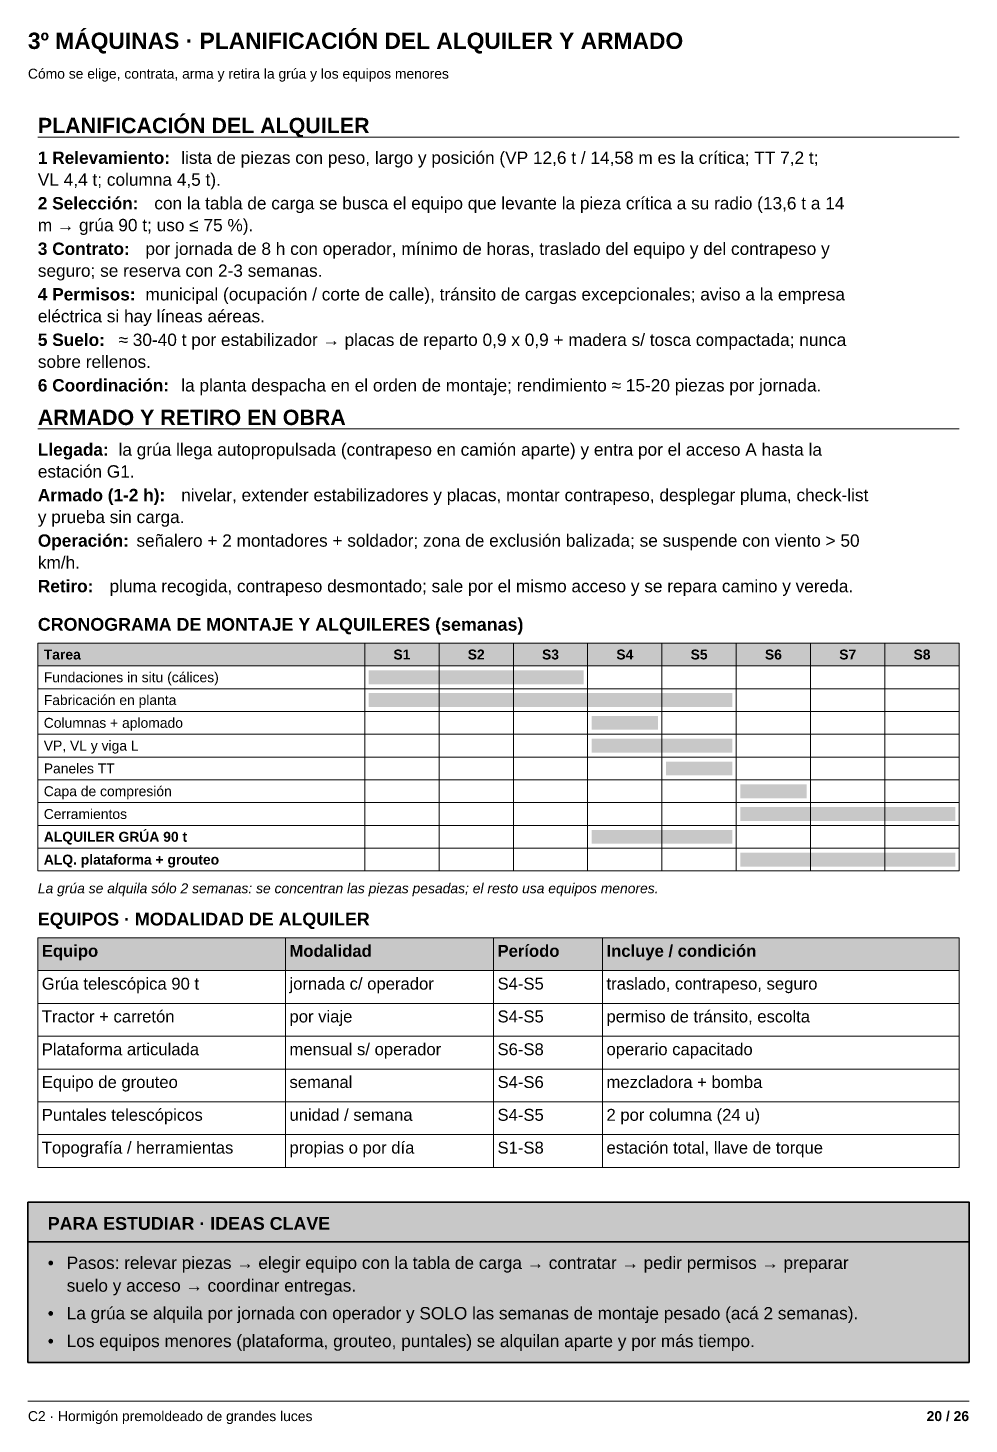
# Model space of a CAD drawing. Header units: millimetres. Extents: x 10 to 6200, y 4 to 286.
# Drawn here: x 4570 to 4760, y 4.4 to 286.2 of the extents above; entities that cross this region are included whole.
import ezdxf
from ezdxf.enums import TextEntityAlignment as Align

# ---------------------------------------------------------------- set-up
doc = ezdxf.new("R2010")
doc.units = ezdxf.units.MM
for name, color, linetype in [('ESTUDIO', 7, 'Continuous'), ('ESTUDIO-RELLENO', 9, 'Continuous'), ('LINEAS', 7, 'Continuous'), ('MARCO', 7, 'Continuous'), ('TABLAS', 7, 'Continuous'), ('TABLAS-RELLENO', 9, 'Continuous'), ('TEXTOS', 7, 'Continuous')]:
    doc.layers.add(name, color=color, linetype=linetype)
doc.styles.add('ARIAL', font='arial.ttf')
doc.styles.add('ARIAL-CURSIVA', font='ariali.ttf')
doc.styles.add('ARIAL-NEGRITA', font='arialbd.ttf')

msp = doc.modelspace()

# ---------------------------------------------------------------- hatches: boundary and pattern name
at = {"layer": 'ESTUDIO-RELLENO', "true_color": 0xfff8dc}
h = msp.add_hatch(color=7, dxfattribs=at)
h.dxf.hatch_style = 1
h.paths.add_polyline_path([(4570, 49.21), (4760, 49.21), (4760, 16.84), (4570, 16.84)])
at = {"layer": 'ESTUDIO-RELLENO', "true_color": 0xf3d77a}
h = msp.add_hatch(color=41, dxfattribs=at)
h.dxf.hatch_style = 1
h.paths.add_polyline_path([(4570, 49.21), (4760, 49.21), (4760, 41.21), (4570, 41.21)])
at = {"layer": 'TABLAS-RELLENO', "true_color": 0xe2e6ea}
h = msp.add_hatch(color=254, dxfattribs=at)
h.dxf.hatch_style = 1
h.paths.add_polyline_path([(4572, 162.05), (4638, 162.05), (4638, 157.45), (4572, 157.45)])
h = msp.add_hatch(color=254, dxfattribs=at)
h.dxf.hatch_style = 1
h.paths.add_polyline_path([(4638, 162.05), (4653, 162.05), (4653, 157.45), (4638, 157.45)])
h = msp.add_hatch(color=254, dxfattribs=at)
h.dxf.hatch_style = 1
h.paths.add_polyline_path([(4653, 162.05), (4668, 162.05), (4668, 157.45), (4653, 157.45)])
h = msp.add_hatch(color=254, dxfattribs=at)
h.dxf.hatch_style = 1
h.paths.add_polyline_path([(4668, 162.05), (4683, 162.05), (4683, 157.45), (4668, 157.45)])
h = msp.add_hatch(color=254, dxfattribs=at)
h.dxf.hatch_style = 1
h.paths.add_polyline_path([(4683, 162.05), (4698, 162.05), (4698, 157.45), (4683, 157.45)])
h = msp.add_hatch(color=254, dxfattribs=at)
h.dxf.hatch_style = 1
h.paths.add_polyline_path([(4698, 162.05), (4713, 162.05), (4713, 157.45), (4698, 157.45)])
h = msp.add_hatch(color=254, dxfattribs=at)
h.dxf.hatch_style = 1
h.paths.add_polyline_path([(4713, 162.05), (4728, 162.05), (4728, 157.45), (4713, 157.45)])
h = msp.add_hatch(color=254, dxfattribs=at)
h.dxf.hatch_style = 1
h.paths.add_polyline_path([(4728, 162.05), (4743, 162.05), (4743, 157.45), (4728, 157.45)])
h = msp.add_hatch(color=254, dxfattribs=at)
h.dxf.hatch_style = 1
h.paths.add_polyline_path([(4743, 162.05), (4758, 162.05), (4758, 157.45), (4743, 157.45)])
at = {"layer": 'TABLAS-RELLENO', "true_color": 0xb9a77c}
h = msp.add_hatch(color=43, dxfattribs=at)
h.dxf.hatch_style = 1
h.paths.add_polyline_path([(4638.8, 156.55), (4682.2, 156.55), (4682.2, 153.75), (4638.8, 153.75)])
at = {"layer": 'TABLAS-RELLENO', "true_color": 0x7d8a96}
h = msp.add_hatch(color=252, dxfattribs=at)
h.dxf.hatch_style = 1
h.paths.add_polyline_path([(4638.8, 151.95), (4712.2, 151.95), (4712.2, 149.15), (4638.8, 149.15)])
at = {"layer": 'TABLAS-RELLENO', "true_color": 0x5d6d7e}
h = msp.add_hatch(color=147, dxfattribs=at)
h.dxf.hatch_style = 1
h.paths.add_polyline_path([(4683.8, 147.35), (4697.2, 147.35), (4697.2, 144.55), (4683.8, 144.55)])
at = {"layer": 'TABLAS-RELLENO', "true_color": 0x7aa36b}
h = msp.add_hatch(color=75, dxfattribs=at)
h.dxf.hatch_style = 1
h.paths.add_polyline_path([(4683.8, 142.75), (4712.2, 142.75), (4712.2, 139.95), (4683.8, 139.95)])
at = {"layer": 'TABLAS-RELLENO', "true_color": 0xc9b98f}
h = msp.add_hatch(color=43, dxfattribs=at)
h.dxf.hatch_style = 1
h.paths.add_polyline_path([(4698.8, 138.15), (4712.2, 138.15), (4712.2, 135.35), (4698.8, 135.35)])
at = {"layer": 'TABLAS-RELLENO', "true_color": 0xa3a3a3}
h = msp.add_hatch(color=253, dxfattribs=at)
h.dxf.hatch_style = 1
h.paths.add_polyline_path([(4713.8, 133.55), (4727.2, 133.55), (4727.2, 130.75), (4713.8, 130.75)])
at = {"layer": 'TABLAS-RELLENO', "true_color": 0x5dade2}
h = msp.add_hatch(color=143, dxfattribs=at)
h.dxf.hatch_style = 1
h.paths.add_polyline_path([(4713.8, 128.95), (4757.2, 128.95), (4757.2, 126.15), (4713.8, 126.15)])
at = {"layer": 'TABLAS-RELLENO', "true_color": 0xc0392b}
h = msp.add_hatch(color=22, dxfattribs=at)
h.dxf.hatch_style = 1
h.paths.add_polyline_path([(4683.8, 124.35), (4712.2, 124.35), (4712.2, 121.55), (4683.8, 121.55)])
at = {"layer": 'TABLAS-RELLENO', "true_color": 0xe67e22}
h = msp.add_hatch(color=30, dxfattribs=at)
h.dxf.hatch_style = 1
h.paths.add_polyline_path([(4713.8, 119.75), (4757.2, 119.75), (4757.2, 116.95), (4713.8, 116.95)])
at = {"layer": 'TABLAS-RELLENO', "true_color": 0xe2e6ea}
h = msp.add_hatch(color=254, dxfattribs=at)
h.dxf.hatch_style = 1
h.paths.add_polyline_path([(4572, 102.55), (4622, 102.55), (4622, 95.93), (4572, 95.93)])
h = msp.add_hatch(color=254, dxfattribs=at)
h.dxf.hatch_style = 1
h.paths.add_polyline_path([(4622, 102.55), (4664, 102.55), (4664, 95.93), (4622, 95.93)])
h = msp.add_hatch(color=254, dxfattribs=at)
h.dxf.hatch_style = 1
h.paths.add_polyline_path([(4664, 102.55), (4686, 102.55), (4686, 95.93), (4664, 95.93)])
h = msp.add_hatch(color=254, dxfattribs=at)
h.dxf.hatch_style = 1
h.paths.add_polyline_path([(4686, 102.55), (4758, 102.55), (4758, 95.93), (4686, 95.93)])

# ---------------------------------------------------------------- linework, layer by layer
at = {"layer": 'ESTUDIO', "color": 42, "lineweight": 35, "true_color": 0xc9a227}
for points in [[(4570, 49.21), (4760, 49.21), (4760, 16.84), (4570, 16.84)], [(4570, 49.21), (4760, 49.21), (4760, 41.21), (4570, 41.21)]]:
    msp.add_lwpolyline(points, close=True, dxfattribs=at)
at = {"layer": 'LINEAS', "lineweight": 18}
for points in [[(4572, 264.2), (4758, 264.2)], [(4572, 205.28), (4758, 205.28)]]:
    msp.add_lwpolyline(points, dxfattribs=at)
at = {"layer": 'MARCO', "color": 253, "lineweight": 13, "true_color": 0x999999}
msp.add_lwpolyline([(4570, 9), (4760, 9)], dxfattribs=at)
at = {"layer": 'TABLAS', "lineweight": 13}
for points in [[(4572, 162.05), (4638, 162.05), (4638, 157.45), (4572, 157.45)], [(4638, 162.05), (4653, 162.05), (4653, 157.45), (4638, 157.45)], [(4653, 162.05), (4668, 162.05), (4668, 157.45), (4653, 157.45)], [(4668, 162.05), (4683, 162.05), (4683, 157.45), (4668, 157.45)], [(4683, 162.05), (4698, 162.05), (4698, 157.45), (4683, 157.45)], [(4698, 162.05), (4713, 162.05), (4713, 157.45), (4698, 157.45)], [(4713, 162.05), (4728, 162.05), (4728, 157.45), (4713, 157.45)], [(4728, 162.05), (4743, 162.05), (4743, 157.45), (4728, 157.45)], [(4743, 162.05), (4758, 162.05), (4758, 157.45), (4743, 157.45)], [(4572, 102.55), (4622, 102.55), (4622, 95.93), (4572, 95.93)], [(4622, 102.55), (4664, 102.55), (4664, 95.93), (4622, 95.93)], [(4664, 102.55), (4686, 102.55), (4686, 95.93), (4664, 95.93)], [(4686, 102.55), (4758, 102.55), (4758, 95.93), (4686, 95.93)], [(4572, 95.93), (4622, 95.93), (4622, 89.31), (4572, 89.31)], [(4622, 95.93), (4664, 95.93), (4664, 89.31), (4622, 89.31)], [(4664, 95.93), (4686, 95.93), (4686, 89.31), (4664, 89.31)], [(4686, 95.93), (4758, 95.93), (4758, 89.31), (4686, 89.31)], [(4572, 89.31), (4622, 89.31), (4622, 82.69), (4572, 82.69)], [(4622, 89.31), (4664, 89.31), (4664, 82.69), (4622, 82.69)], [(4664, 89.31), (4686, 89.31), (4686, 82.69), (4664, 82.69)], [(4686, 89.31), (4758, 89.31), (4758, 82.69), (4686, 82.69)], [(4572, 82.69), (4622, 82.69), (4622, 76.07), (4572, 76.07)], [(4622, 82.69), (4664, 82.69), (4664, 76.07), (4622, 76.07)], [(4664, 82.69), (4686, 82.69), (4686, 76.07), (4664, 76.07)], [(4686, 82.69), (4758, 82.69), (4758, 76.07), (4686, 76.07)], [(4572, 76.07), (4622, 76.07), (4622, 69.45), (4572, 69.45)], [(4622, 76.07), (4664, 76.07), (4664, 69.45), (4622, 69.45)], [(4664, 76.07), (4686, 76.07), (4686, 69.45), (4664, 69.45)], [(4686, 76.07), (4758, 76.07), (4758, 69.45), (4686, 69.45)], [(4572, 69.45), (4622, 69.45), (4622, 62.83), (4572, 62.83)], [(4622, 69.45), (4664, 69.45), (4664, 62.83), (4622, 62.83)], [(4664, 69.45), (4686, 69.45), (4686, 62.83), (4664, 62.83)], [(4686, 69.45), (4758, 69.45), (4758, 62.83), (4686, 62.83)], [(4572, 62.83), (4622, 62.83), (4622, 56.21), (4572, 56.21)], [(4622, 62.83), (4664, 62.83), (4664, 56.21), (4622, 56.21)], [(4664, 62.83), (4686, 62.83), (4686, 56.21), (4664, 56.21)], [(4686, 62.83), (4758, 62.83), (4758, 56.21), (4686, 56.21)]]:
    msp.add_lwpolyline(points, close=True, dxfattribs=at)
at = {"layer": 'TABLAS', "color": 253, "lineweight": 9, "true_color": 0x999999}
for points in [[(4638, 162.05), (4638, 116.05)], [(4653, 162.05), (4653, 116.05)], [(4668, 162.05), (4668, 116.05)], [(4683, 162.05), (4683, 116.05)], [(4698, 162.05), (4698, 116.05)], [(4713, 162.05), (4713, 116.05)], [(4728, 162.05), (4728, 116.05)], [(4743, 162.05), (4743, 116.05)], [(4758, 162.05), (4758, 116.05)]]:
    msp.add_lwpolyline(points, dxfattribs=at)
for points in [[(4572, 157.45), (4758, 157.45), (4758, 152.85), (4572, 152.85)], [(4572, 152.85), (4758, 152.85), (4758, 148.25), (4572, 148.25)], [(4572, 148.25), (4758, 148.25), (4758, 143.65), (4572, 143.65)], [(4572, 143.65), (4758, 143.65), (4758, 139.05), (4572, 139.05)], [(4572, 139.05), (4758, 139.05), (4758, 134.45), (4572, 134.45)], [(4572, 134.45), (4758, 134.45), (4758, 129.85), (4572, 129.85)], [(4572, 129.85), (4758, 129.85), (4758, 125.25), (4572, 125.25)], [(4572, 125.25), (4758, 125.25), (4758, 120.65), (4572, 120.65)], [(4572, 120.65), (4758, 120.65), (4758, 116.05), (4572, 116.05)]]:
    msp.add_lwpolyline(points, close=True, dxfattribs=at)

# ---------------------------------------------------------------- texts
at = {"layer": 'ESTUDIO'}
for s, height, style, p in [('PARA ESTUDIAR · IDEAS CLAVE', 2.5776, 'ARIAL-NEGRITA', (4574, 43.61)), ('•', 2.49, 'ARIAL', (4574, 35.71)), ('Pasos: relevar piezas → elegir equipo con la tabla de carga → contratar → pedir permisos → preparar', 2.4917, 'ARIAL', (4577.83, 35.71)), ('suelo y acceso → coordinar entregas.', 2.4917, 'ARIAL', (4577.83, 31.12)), ('La grúa se alquila por jornada con operador y SOLO las semanas de montaje pesado (acá 2 semanas).', 2.4917, 'ARIAL', (4577.83, 25.53)), ('•', 2.49, 'ARIAL', (4574, 25.53)), ('Los equipos menores (plataforma, grouteo, puntales) se alquilan aparte y por más tiempo.', 2.4917, 'ARIAL', (4577.83, 19.93)), ('•', 2.49, 'ARIAL', (4574, 19.93))]:
    msp.add_text(s, height=height, dxfattribs=dict(at, style=style)).set_placement(p)
at = {"layer": 'MARCO', "color": 251, "true_color": 0x666666, "style": 'ARIAL'}
msp.add_text('C2 · Hormigón premoldeado de grandes luces', height=2.0048, dxfattribs=at).set_placement((4570, 5))
at = {"layer": 'MARCO', "color": 250, "true_color": 0x444444, "style": 'ARIAL-NEGRITA'}
msp.add_text('20 / 26', height=2.005, dxfattribs=at).set_placement((4760, 5), align=Align.RIGHT)
at = {"layer": 'TABLAS'}
for s, height, style, p in [('Tarea', 2.005, 'ARIAL-NEGRITA', (4573.2, 158.75)), ('Fundaciones in situ (cálices)', 2.0048, 'ARIAL', (4573.2, 154.15)), ('Fabricación en planta', 2.0048, 'ARIAL', (4573.2, 149.55)), ('Columnas + aplomado', 2.0048, 'ARIAL', (4573.2, 144.95)), ('VP, VL y viga L', 2.0048, 'ARIAL', (4573.2, 140.35)), ('Paneles TT', 2.005, 'ARIAL', (4573.2, 135.75)), ('Capa de compresión', 2.0048, 'ARIAL', (4573.2, 131.15)), ('Cerramientos', 2.0048, 'ARIAL', (4573.2, 126.55)), ('ALQUILER GRÚA 90 t', 2.0048, 'ARIAL-NEGRITA', (4573.2, 121.95)), ('ALQ. plataforma + grouteo', 2.0048, 'ARIAL-NEGRITA', (4573.2, 117.35)), ('Equipo', 2.406, 'ARIAL-NEGRITA', (4572.8, 98.72)), ('Modalidad', 2.406, 'ARIAL-NEGRITA', (4622.8, 98.72)), ('Período', 2.406, 'ARIAL-NEGRITA', (4664.8, 98.72)), ('Incluye / condición', 2.4058, 'ARIAL-NEGRITA', (4686.8, 98.72)), ('Grúa telescópica 90 t', 2.4058, 'ARIAL', (4572.8, 92.1)), ('jornada c/ operador', 2.4058, 'ARIAL', (4622.8, 92.1)), ('S4-S5', 2.406, 'ARIAL', (4664.8, 92.1)), ('traslado, contrapeso, seguro', 2.4058, 'ARIAL', (4686.8, 92.1)), ('Tractor + carretón', 2.4058, 'ARIAL', (4572.8, 85.48)), ('por viaje', 2.406, 'ARIAL', (4622.8, 85.48)), ('S4-S5', 2.406, 'ARIAL', (4664.8, 85.48)), ('permiso de tránsito, escolta', 2.4058, 'ARIAL', (4686.8, 85.48)), ('Plataforma articulada', 2.4058, 'ARIAL', (4572.8, 78.86)), ('mensual s/ operador', 2.4058, 'ARIAL', (4622.8, 78.86)), ('S6-S8', 2.406, 'ARIAL', (4664.8, 78.86)), ('operario capacitado', 2.4058, 'ARIAL', (4686.8, 78.86)), ('Equipo de grouteo', 2.4058, 'ARIAL', (4572.8, 72.24)), ('semanal', 2.406, 'ARIAL', (4622.8, 72.24)), ('S4-S6', 2.406, 'ARIAL', (4664.8, 72.24)), ('mezcladora + bomba', 2.4058, 'ARIAL', (4686.8, 72.24)), ('Puntales telescópicos', 2.4058, 'ARIAL', (4572.8, 65.62)), ('unidad / semana', 2.4058, 'ARIAL', (4622.8, 65.62)), ('S4-S5', 2.406, 'ARIAL', (4664.8, 65.62)), ('2 por columna (24 u)', 2.4058, 'ARIAL', (4686.8, 65.62)), ('Topografía / herramientas', 2.4058, 'ARIAL', (4572.8, 59)), ('propias o por día', 2.4058, 'ARIAL', (4622.8, 59)), ('S1-S8', 2.406, 'ARIAL', (4664.8, 59)), ('estación total, llave de torque', 2.4058, 'ARIAL', (4686.8, 59))]:
    msp.add_text(s, height=height, dxfattribs=dict(at, style=style)).set_placement(p)
at = {"layer": 'TABLAS', "style": 'ARIAL-NEGRITA'}
for s, p in [('S1', (4645.5, 158.75)), ('S2', (4660.5, 158.75)), ('S3', (4675.5, 158.75)), ('S4', (4690.5, 158.75)), ('S5', (4705.5, 158.75)), ('S6', (4720.5, 158.75)), ('S7', (4735.5, 158.75)), ('S8', (4750.5, 158.75))]:
    msp.add_text(s, height=2.005, dxfattribs=at).set_placement(p, align=Align.CENTER)
at = {"layer": 'TEXTOS'}
for s, height, style, p in [('3º MÁQUINAS · PLANIFICACIÓN DEL ALQUILER Y ARMADO', 3.2936, 'ARIAL-NEGRITA', (4570, 282)), ('PLANIFICACIÓN DEL ALQUILER', 3.0931, 'ARIAL-NEGRITA', (4572, 265)), ('1 Relevamiento:', 2.4917, 'ARIAL-NEGRITA', (4572, 258.8)), ('lista de piezas con peso, largo y posición (VP 12,6 t / 14,58 m es la crítica; TT 7,2 t;', 2.4917, 'ARIAL', (4600.95, 258.8)), ('VL 4,4 t; columna 4,5 t).', 2.4917, 'ARIAL', (4572, 254.38)), ('2 Selección:', 2.4917, 'ARIAL-NEGRITA', (4572, 249.61)), ('con la tabla de carga se busca el equipo que levante la pieza crítica a su radio (13,6 t a 14', 2.4917, 'ARIAL', (4595.52, 249.61)), ('m → grúa 90 t; uso ≤ 75 %).', 2.4917, 'ARIAL', (4572, 245.19)), ('3 Contrato:', 2.4917, 'ARIAL-NEGRITA', (4572, 240.42)), ('por jornada de 8 h con operador, mínimo de horas, traslado del equipo y del contrapeso y', 2.4917, 'ARIAL', (4593.72, 240.42)), ('seguro; se reserva con 2-3 semanas.', 2.4917, 'ARIAL', (4572, 236)), ('4 Permisos:', 2.4917, 'ARIAL-NEGRITA', (4572, 231.23)), ('municipal (ocupación / corte de calle), tránsito de cargas excepcionales; aviso a la empresa', 2.4917, 'ARIAL', (4593.72, 231.23)), ('eléctrica si hay líneas aéreas.', 2.4917, 'ARIAL', (4572, 226.81)), ('5 Suelo:', 2.492, 'ARIAL-NEGRITA', (4572, 222.04)), ('≈ 30-40 t por estabilizador → placas de reparto 0,9 x 0,9 + madera s/ tosca compactada; nunca', 2.4917, 'ARIAL', (4588.29, 222.04)), ('sobre rellenos.', 2.4917, 'ARIAL', (4572, 217.62)), ('6 Coordinación:', 2.4917, 'ARIAL-NEGRITA', (4572, 212.85)), ('la planta despacha en el orden de montaje; rendimiento ≈ 15-20 piezas por jornada.', 2.4917, 'ARIAL', (4600.95, 212.85)), ('ARMADO Y RETIRO EN OBRA', 3.0931, 'ARIAL-NEGRITA', (4572, 206.08)), ('Llegada:', 2.492, 'ARIAL-NEGRITA', (4572, 199.88)), ('la grúa llega autopropulsada (contrapeso en camión aparte) y entra por el acceso A hasta la', 2.4917, 'ARIAL', (4588.29, 199.88)), ('estación G1.', 2.4917, 'ARIAL', (4572, 195.46)), ('Armado (1-2 h):', 2.4917, 'ARIAL-NEGRITA', (4572, 190.7)), ('nivelar, extender estabilizadores y placas, montar contrapeso, desplegar pluma, check-list', 2.4917, 'ARIAL', (4600.95, 190.7)), ('y prueba sin carga.', 2.4917, 'ARIAL', (4572, 186.28)), ('Operación:', 2.492, 'ARIAL-NEGRITA', (4572, 181.51)), ('señalero + 2 montadores + soldador; zona de exclusión balizada; se suspende con viento > 50', 2.4917, 'ARIAL', (4591.91, 181.51)), ('km/h.', 2.492, 'ARIAL', (4572, 177.09)), ('Retiro:', 2.492, 'ARIAL-NEGRITA', (4572, 172.32)), ('pluma recogida, contrapeso desmontado; sale por el mismo acceso y se repara camino y vereda.', 2.4917, 'ARIAL', (4586.48, 172.32)), ('CRONOGRAMA DE MONTAJE Y ALQUILERES (semanas)', 2.5776, 'ARIAL-NEGRITA', (4572, 164.55)), ('La grúa se alquila sólo 2 semanas: se concentran las piezas pesadas; el resto usa equipos menores.', 2.0048, 'ARIAL-CURSIVA', (4572, 111.55)), ('EQUIPOS · MODALIDAD DE ALQUILER', 2.5776, 'ARIAL-NEGRITA', (4572, 105.05))]:
    msp.add_text(s, height=height, dxfattribs=dict(at, style=style)).set_placement(p)
at = {"layer": 'TEXTOS', "color": 250, "true_color": 0x333333, "style": 'ARIAL'}
msp.add_text('Cómo se elige, contrata, arma y retira la grúa y los equipos menores', height=2.0048, dxfattribs=at).set_placement((4570, 276))

doc.saveas('drawing.dxf')
